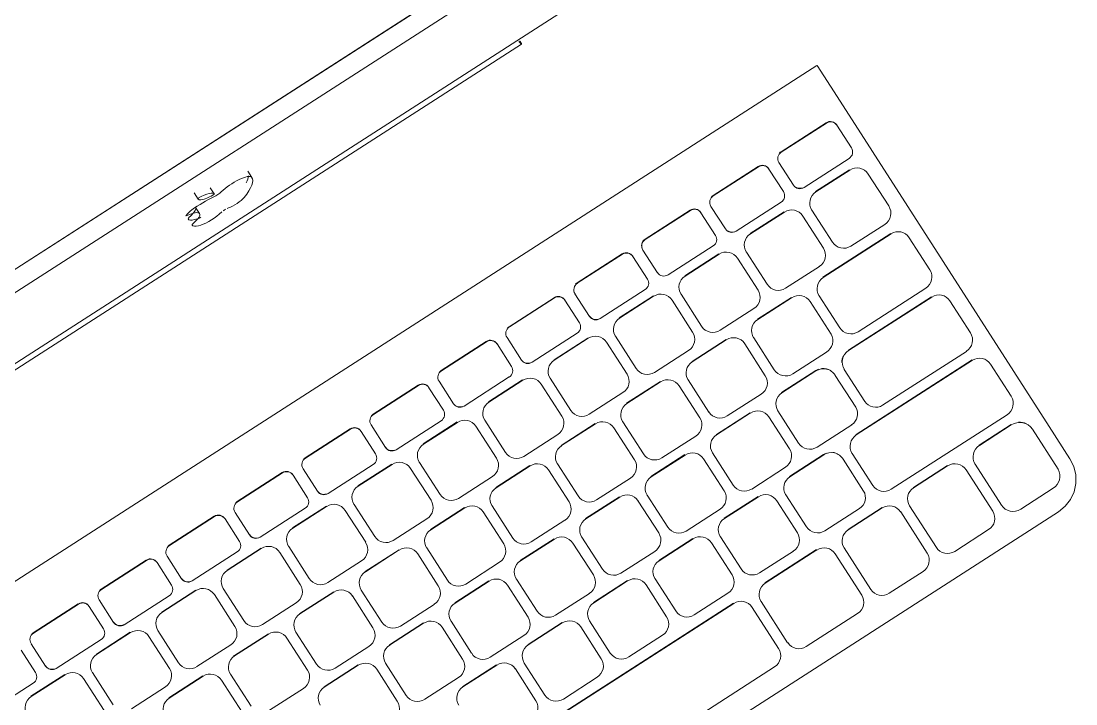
# Model space of a CAD drawing. Header units: metres. Extents: x -71 to 881, y -503 to 661.
# Drawn here: x 188.1695 to 188.4449, y 524.3258 to 524.5041 of the extents above; entities that cross this region are included whole.
import ezdxf

# ---------------------------------------------------------------- set-up
doc = ezdxf.new("R2010")
doc.units = ezdxf.units.M
doc.layers.add('07. Mobiliário', color=51, linetype='Continuous', lineweight=5)

msp = doc.modelspace()

# ---------------------------------------------------------------- linework, layer by layer
at = {"layer": '07. Mobiliário', "lineweight": 5}
for p, q in [((188.43892, 524.60747), (187.99485, 524.32183)), ((187.99485, 524.32183), (188.43892, 524.60747)), ((188.41929, 524.601), (188.00887, 524.337)), ((188.00887, 524.337), (188.41929, 524.601)), ((188.41367, 524.57277), (188.03689, 524.33041)), ((188.30017, 524.49802), (188.15197, 524.4027)), ((188.12501, 524.3302), (188.37732, 524.49249)), ((188.38255, 524.48437), (188.37734, 524.49247)), ((188.43798, 524.39819), (188.38255, 524.48436)), ((188.37972, 524.47753), (188.36795, 524.46996)), ((188.368, 524.46987), (188.37977, 524.47745)), ((188.38253, 524.47686), (188.38632, 524.47096)), ((188.37119, 524.46122), (188.36739, 524.46712)), ((188.38572, 524.46821), (188.37394, 524.46064)), ((188.22868, 524.46488), (188.22973, 524.46326)), ((188.36197, 524.46611), (188.35019, 524.45854)), ((188.35025, 524.45845), (188.36202, 524.46603)), ((188.36478, 524.46544), (188.36857, 524.45954)), ((188.38583, 524.46526), (188.37696, 524.45955)), ((188.37702, 524.45947), (188.38589, 524.46517)), ((188.39065, 524.46423), (188.39071, 524.46414)), ((188.39071, 524.46414), (188.39608, 524.4558)), ((188.21577, 524.4576), (188.21472, 524.45922)), ((188.21887, 524.46056), (188.21992, 524.45894)), ((188.36796, 524.45679), (188.35619, 524.44922)), ((188.21505, 524.45544), (188.21609, 524.45381)), ((188.22193, 524.45426), (188.22123, 524.45365)), ((188.22123, 524.45365), (188.22193, 524.45426)), ((188.34422, 524.45469), (188.33244, 524.44712)), ((188.33249, 524.44704), (188.34427, 524.45461)), ((188.34702, 524.45402), (188.35082, 524.44812)), ((188.35343, 524.4498), (188.34964, 524.4557)), ((188.36876, 524.45427), (188.35989, 524.44857)), ((188.35994, 524.44848), (188.36881, 524.45419)), ((188.37358, 524.45325), (188.37364, 524.45316)), ((188.37364, 524.45316), (188.379, 524.44482)), ((188.37597, 524.45472), (188.37591, 524.4548)), ((188.38136, 524.44633), (188.37597, 524.45472)), ((188.39501, 524.45099), (188.38618, 524.44531)), ((188.3966, 524.44861), (188.37889, 524.43722)), ((188.37895, 524.43714), (188.39665, 524.44852)), ((188.35021, 524.44537), (188.33844, 524.4378)), ((188.40136, 524.44759), (188.40141, 524.44751)), ((188.40141, 524.44751), (188.4068, 524.43913)), ((188.32646, 524.44327), (188.31469, 524.4357)), ((188.31474, 524.43562), (188.32652, 524.44319)), ((188.32927, 524.4426), (188.33307, 524.4367)), ((188.33568, 524.43838), (188.33189, 524.44428)), ((188.35169, 524.44329), (188.34282, 524.43759)), ((188.34287, 524.4375), (188.35174, 524.44321)), ((188.35651, 524.44226), (188.35656, 524.44218)), ((188.35656, 524.44218), (188.36193, 524.43384)), ((188.35889, 524.44373), (188.35884, 524.44382)), ((188.36428, 524.43535), (188.35889, 524.44373)), ((188.37794, 524.44), (188.36911, 524.43432)), ((188.33246, 524.43395), (188.32068, 524.42638)), ((188.40574, 524.43431), (188.38807, 524.42295)), ((188.30871, 524.43185), (188.29694, 524.42428)), ((188.29699, 524.4242), (188.30876, 524.43177)), ((188.31152, 524.43118), (188.3153, 524.42531)), ((188.31793, 524.42697), (188.31413, 524.43287)), ((188.33461, 524.43231), (188.32568, 524.42656)), ((188.32573, 524.42648), (188.33467, 524.43223)), ((188.33944, 524.43128), (188.33949, 524.4312)), ((188.33949, 524.4312), (188.34486, 524.42285)), ((188.34182, 524.43275), (188.34177, 524.43283)), ((188.34721, 524.42437), (188.34182, 524.43275)), ((188.37065, 524.43192), (188.36178, 524.42621)), ((188.36184, 524.42613), (188.37071, 524.43184)), ((188.37788, 524.43232), (188.37783, 524.43241)), ((188.38325, 524.42398), (188.37788, 524.43232)), ((188.40722, 524.43209), (188.38551, 524.41813)), ((188.38556, 524.41804), (188.40727, 524.43201)), ((188.36086, 524.42902), (188.35203, 524.42334)), ((188.37547, 524.43089), (188.37553, 524.43081)), ((188.37553, 524.43081), (188.381, 524.42231)), ((188.41198, 524.43108), (188.41203, 524.43099)), ((188.41203, 524.43099), (188.4174, 524.42266)), ((188.29096, 524.42044), (188.27918, 524.41286)), ((188.27924, 524.41278), (188.29101, 524.42035)), ((188.30016, 524.41557), (188.29638, 524.42145)), ((188.31469, 524.42255), (188.30292, 524.41498)), ((188.31748, 524.42132), (188.30866, 524.41564)), ((188.30871, 524.41556), (188.31754, 524.42124)), ((188.32231, 524.42029), (188.32236, 524.42021)), ((188.32236, 524.42021), (188.32773, 524.41187)), ((188.32469, 524.42176), (188.32464, 524.42185)), ((188.33008, 524.41338), (188.32469, 524.42176)), ((188.35358, 524.42094), (188.34469, 524.41522)), ((188.34474, 524.41514), (188.35363, 524.42085)), ((188.36079, 524.42138), (188.36073, 524.42146)), ((188.36618, 524.413), (188.36079, 524.42138)), ((188.29377, 524.41976), (188.29755, 524.41389)), ((188.3438, 524.41808), (188.3349, 524.41235)), ((188.3584, 524.41991), (188.35846, 524.41983)), ((188.35846, 524.41983), (188.36382, 524.41148)), ((188.37983, 524.41765), (188.371, 524.41197)), ((188.41633, 524.41784), (188.39446, 524.40377)), ((188.41786, 524.4156), (188.38752, 524.39609)), ((188.38757, 524.396), (188.41791, 524.41552)), ((188.42258, 524.41459), (188.42264, 524.41451)), ((188.37701, 524.4128), (188.3681, 524.40707)), ((188.36815, 524.40698), (188.37706, 524.41271)), ((188.38446, 524.41307), (188.38441, 524.41315)), ((188.3898, 524.40477), (188.38446, 524.41307)), ((188.42264, 524.41451), (188.42804, 524.4061)), ((188.28241, 524.40415), (188.27863, 524.41003)), ((188.29694, 524.41114), (188.28517, 524.40356)), ((188.30045, 524.41037), (188.29158, 524.40466)), ((188.29164, 524.40458), (188.30051, 524.41028)), ((188.30528, 524.40934), (188.30533, 524.40926)), ((188.30533, 524.40926), (188.3107, 524.40091)), ((188.30766, 524.41081), (188.30761, 524.41089)), ((188.31305, 524.40243), (188.30766, 524.41081)), ((188.33645, 524.40995), (188.32762, 524.40427)), ((188.32768, 524.40419), (188.3365, 524.40987)), ((188.34369, 524.41038), (188.34364, 524.41047)), ((188.34908, 524.402), (188.34369, 524.41038)), ((188.38199, 524.41174), (188.38205, 524.41165)), ((188.38211, 524.41155), (188.38745, 524.40325)), ((188.27321, 524.40902), (188.26143, 524.40144)), ((188.26148, 524.40136), (188.27326, 524.40893)), ((188.27601, 524.40835), (188.2798, 524.40247)), ((188.32666, 524.40705), (188.31787, 524.4014)), ((188.34131, 524.40891), (188.34136, 524.40883)), ((188.34136, 524.40883), (188.34673, 524.40049)), ((188.36276, 524.40667), (188.35391, 524.40098)), ((188.3599, 524.40182), (188.35105, 524.39613)), ((188.35111, 524.39605), (188.35995, 524.40174)), ((188.36472, 524.4008), (188.36478, 524.40071)), ((188.36711, 524.40227), (188.36705, 524.40235)), ((188.3725, 524.39389), (188.36711, 524.40227)), ((188.42698, 524.40129), (188.3967, 524.38181)), ((188.26466, 524.39273), (188.26088, 524.39861)), ((188.27919, 524.39972), (188.26741, 524.39214)), ((188.28338, 524.39939), (188.27451, 524.39368)), ((188.27457, 524.3936), (188.28343, 524.3993)), ((188.2882, 524.39836), (188.28826, 524.39827)), ((188.28826, 524.39827), (188.29362, 524.38993)), ((188.29059, 524.39983), (188.29053, 524.39991)), ((188.29598, 524.39145), (188.29059, 524.39983)), ((188.31942, 524.399), (188.31055, 524.39329)), ((188.31061, 524.39321), (188.31947, 524.39891)), ((188.32663, 524.39944), (188.32657, 524.39952)), ((188.33202, 524.39106), (188.32663, 524.39944)), ((188.36478, 524.40071), (188.37014, 524.39237)), ((188.38638, 524.39866), (188.37735, 524.39285)), ((188.42801, 524.39871), (188.41966, 524.39334)), ((188.41972, 524.39326), (188.42806, 524.39863)), ((188.44339, 524.38978), (188.43798, 524.39819)), ((188.25545, 524.3976), (188.24368, 524.39002)), ((188.24373, 524.38994), (188.25551, 524.39751)), ((188.25826, 524.39693), (188.26204, 524.39105)), ((188.30963, 524.3961), (188.3008, 524.39042)), ((188.32424, 524.39797), (188.3243, 524.39788)), ((188.3243, 524.39788), (188.32966, 524.38954)), ((188.34567, 524.39571), (188.33684, 524.39003)), ((188.43356, 524.39753), (188.4403, 524.38705)), ((188.34285, 524.39086), (188.33398, 524.38515)), ((188.33403, 524.38507), (188.3429, 524.39077)), ((188.34767, 524.38983), (188.34772, 524.38975)), ((188.35005, 524.3913), (188.35, 524.39138)), ((188.35545, 524.38292), (188.35005, 524.3913)), ((188.37906, 524.39091), (188.37017, 524.38519)), ((188.37022, 524.3851), (188.37911, 524.39082)), ((188.38405, 524.38984), (188.3841, 524.38976)), ((188.38651, 524.39119), (188.38646, 524.39127)), ((188.39188, 524.38284), (188.38651, 524.39119)), ((188.2469, 524.38131), (188.24312, 524.38719)), ((188.26143, 524.3883), (188.24966, 524.38072)), ((188.26631, 524.3884), (188.25744, 524.3827)), ((188.25749, 524.38261), (188.26636, 524.38832)), ((188.27113, 524.38738), (188.27118, 524.38729)), ((188.27118, 524.38729), (188.27655, 524.37895)), ((188.27351, 524.38885), (188.27346, 524.38893)), ((188.27891, 524.38046), (188.27351, 524.38885)), ((188.30235, 524.38801), (188.29348, 524.38231)), ((188.29353, 524.38222), (188.3024, 524.38793)), ((188.30955, 524.38846), (188.3095, 524.38854)), ((188.31494, 524.38007), (188.30955, 524.38846)), ((188.34772, 524.38975), (188.35309, 524.3814)), ((188.36908, 524.38756), (188.36027, 524.38189)), ((188.38415, 524.38967), (188.38949, 524.38137)), ((188.41138, 524.38802), (188.40251, 524.38231)), ((188.40256, 524.38223), (188.41143, 524.38793)), ((188.41864, 524.38838), (188.41858, 524.38846)), ((188.42552, 524.37768), (188.41864, 524.38838)), ((188.2377, 524.38618), (188.22593, 524.37861)), ((188.22598, 524.37852), (188.23775, 524.3861)), ((188.24051, 524.38551), (188.24429, 524.37963)), ((188.29256, 524.38512), (188.28373, 524.37944)), ((188.30717, 524.38699), (188.30722, 524.3869)), ((188.30722, 524.3869), (188.31259, 524.37856)), ((188.3286, 524.38473), (188.31977, 524.37905)), ((188.4162, 524.38699), (188.41625, 524.38691)), ((188.41625, 524.38691), (188.42321, 524.3761)), ((188.439, 524.38207), (188.43051, 524.37661)), ((188.32578, 524.37987), (188.31691, 524.37417)), ((188.31696, 524.37409), (188.32583, 524.37979)), ((188.3306, 524.37885), (188.33065, 524.37876)), ((188.33065, 524.37876), (188.33602, 524.37042)), ((188.33298, 524.38032), (188.33293, 524.3804)), ((188.33837, 524.37194), (188.33298, 524.38032)), ((188.36197, 524.37995), (188.35311, 524.37424)), ((188.35316, 524.37416), (188.36203, 524.37986)), ((188.3668, 524.37892), (188.36685, 524.37884)), ((188.36685, 524.37884), (188.37222, 524.37049)), ((188.36918, 524.38039), (188.36913, 524.38047)), ((188.37457, 524.37201), (188.36918, 524.38039)), ((188.24368, 524.37688), (188.23191, 524.36931)), ((188.24923, 524.37742), (188.24037, 524.37172)), ((188.24042, 524.37163), (188.24929, 524.37734)), ((188.25406, 524.37639), (188.25411, 524.37631)), ((188.25411, 524.37631), (188.25948, 524.36797)), ((188.25644, 524.37786), (188.25639, 524.37795)), ((188.26183, 524.36948), (188.25644, 524.37786)), ((188.28527, 524.37703), (188.27641, 524.37133)), ((188.27646, 524.37124), (188.28533, 524.37695)), ((188.29248, 524.37747), (188.29243, 524.37756)), ((188.29787, 524.36909), (188.29248, 524.37747)), ((188.35203, 524.37659), (188.3432, 524.37091)), ((188.38842, 524.37679), (188.37939, 524.37098)), ((188.3943, 524.37704), (188.38543, 524.37133)), ((188.38549, 524.37125), (188.39436, 524.37696)), ((188.39912, 524.37601), (188.39918, 524.37593)), ((188.40151, 524.37748), (188.40146, 524.37756)), ((188.40849, 524.36663), (188.40151, 524.37748)), ((188.2049, 524.22448), (188.44039, 524.37596)), ((188.21995, 524.37476), (188.20817, 524.36719)), ((188.20823, 524.3671), (188.22, 524.37468)), ((188.22276, 524.37409), (188.22654, 524.36821)), ((188.22915, 524.36989), (188.22537, 524.37577)), ((188.27548, 524.37414), (188.26665, 524.36846)), ((188.2901, 524.376), (188.29015, 524.37592)), ((188.29015, 524.37592), (188.29552, 524.36758)), ((188.31152, 524.37375), (188.30269, 524.36807)), ((188.39918, 524.37593), (188.40611, 524.36516)), ((188.42214, 524.37128), (188.41331, 524.3656)), ((188.3087, 524.36889), (188.29983, 524.36319)), ((188.29989, 524.3631), (188.30876, 524.36881)), ((188.31352, 524.36787), (188.31358, 524.36778)), ((188.31358, 524.36778), (188.31894, 524.35944)), ((188.31591, 524.36933), (188.31586, 524.36942)), ((188.3213, 524.36095), (188.31591, 524.36933)), ((188.3449, 524.36896), (188.33603, 524.36326)), ((188.33609, 524.36318), (188.34496, 524.36888)), ((188.34972, 524.36794), (188.34978, 524.36785)), ((188.34978, 524.36785), (188.35514, 524.35951)), ((188.35211, 524.36941), (188.35205, 524.36949)), ((188.3575, 524.36103), (188.35211, 524.36941)), ((188.22593, 524.36546), (188.21416, 524.35789)), ((188.23216, 524.36644), (188.22329, 524.36073)), ((188.22335, 524.36065), (188.23222, 524.36636)), ((188.23698, 524.36541), (188.23704, 524.36533)), ((188.23704, 524.36533), (188.2424, 524.35699)), ((188.23937, 524.36688), (188.23931, 524.36696)), ((188.24476, 524.3585), (188.23937, 524.36688)), ((188.2682, 524.36605), (188.25933, 524.36034)), ((188.25939, 524.36026), (188.26826, 524.36597)), ((188.27302, 524.36502), (188.27308, 524.36494)), ((188.27541, 524.36649), (188.27535, 524.36657)), ((188.2808, 524.35811), (188.27541, 524.36649)), ((188.33495, 524.36561), (188.32612, 524.35993)), ((188.37115, 524.36568), (188.36232, 524.36)), ((188.37723, 524.36606), (188.36373, 524.35738)), ((188.36379, 524.3573), (188.37728, 524.36598)), ((188.38205, 524.36503), (188.3821, 524.36495)), ((188.38444, 524.3665), (188.38438, 524.36658)), ((188.39139, 524.35569), (188.38444, 524.3665)), ((188.2022, 524.36334), (188.19042, 524.35577)), ((188.19047, 524.35568), (188.20225, 524.36326)), ((188.205, 524.36267), (188.20879, 524.35679)), ((188.2114, 524.35847), (188.20762, 524.36435)), ((188.25841, 524.36315), (188.24958, 524.35747)), ((188.27308, 524.36494), (188.27844, 524.3566)), ((188.29445, 524.36276), (188.28562, 524.35708)), ((188.3821, 524.36495), (188.38901, 524.35421)), ((188.40504, 524.36034), (188.39621, 524.35466)), ((188.29163, 524.35791), (188.28276, 524.35221)), ((188.28281, 524.35212), (188.29168, 524.35783)), ((188.29645, 524.35688), (188.29651, 524.3568)), ((188.29651, 524.3568), (188.30187, 524.34846)), ((188.29884, 524.35835), (188.29878, 524.35844)), ((188.30423, 524.34997), (188.29884, 524.35835)), ((188.32783, 524.35798), (188.31896, 524.35228)), ((188.31901, 524.35219), (188.32788, 524.3579)), ((188.33265, 524.35696), (188.3327, 524.35687)), ((188.3327, 524.35687), (188.33807, 524.34853)), ((188.33503, 524.35842), (188.33498, 524.35851)), ((188.34043, 524.35004), (188.33503, 524.35842)), ((188.20818, 524.35404), (188.1964, 524.34647)), ((188.21509, 524.35546), (188.20622, 524.34975)), ((188.20627, 524.34967), (188.21514, 524.35537)), ((188.21991, 524.35443), (188.21996, 524.35435)), ((188.21996, 524.35435), (188.22533, 524.346)), ((188.22229, 524.3559), (188.22224, 524.35598)), ((188.22769, 524.34752), (188.22229, 524.3559)), ((188.25113, 524.35507), (188.24226, 524.34936)), ((188.24231, 524.34928), (188.25118, 524.35498)), ((188.25595, 524.35404), (188.256, 524.35396)), ((188.25833, 524.35551), (188.25828, 524.35559)), ((188.26373, 524.34713), (188.25833, 524.35551)), ((188.31788, 524.35462), (188.30905, 524.34894)), ((188.35408, 524.3547), (188.34525, 524.34902)), ((188.18444, 524.35192), (188.17267, 524.34435)), ((188.17272, 524.34426), (188.1845, 524.35184)), ((188.18725, 524.35125), (188.19103, 524.34537)), ((188.19365, 524.34705), (188.18987, 524.35293)), ((188.24134, 524.35217), (188.23251, 524.34649)), ((188.256, 524.35396), (188.26137, 524.34561)), ((188.27738, 524.35178), (188.26855, 524.3461)), ((188.35553, 524.3521), (188.27812, 524.30231)), ((188.27817, 524.30222), (188.35558, 524.35202)), ((188.36274, 524.35254), (188.36268, 524.35263)), ((188.36966, 524.34177), (188.36274, 524.35254)), ((188.36035, 524.35107), (188.3604, 524.35099)), ((188.3604, 524.35099), (188.36731, 524.34026)), ((188.38794, 524.3494), (188.37449, 524.34074)), ((188.27456, 524.34693), (188.26569, 524.34122)), ((188.26574, 524.34114), (188.27461, 524.34685)), ((188.27938, 524.3459), (188.27943, 524.34582)), ((188.27943, 524.34582), (188.2848, 524.33748)), ((188.28176, 524.34737), (188.28171, 524.34745)), ((188.28715, 524.33899), (188.28176, 524.34737)), ((188.31076, 524.347), (188.30189, 524.3413)), ((188.30194, 524.34121), (188.31081, 524.34692)), ((188.31558, 524.34597), (188.31563, 524.34589)), ((188.31563, 524.34589), (188.321, 524.33755)), ((188.31796, 524.34744), (188.31791, 524.34753)), ((188.32335, 524.33906), (188.31796, 524.34744)), ((188.19802, 524.34448), (188.18915, 524.33877)), ((188.1892, 524.33869), (188.19807, 524.34439)), ((188.20284, 524.34345), (188.20289, 524.34336)), ((188.20289, 524.34336), (188.20826, 524.33502)), ((188.20522, 524.34492), (188.20517, 524.345)), ((188.21061, 524.33654), (188.20522, 524.34492)), ((188.23406, 524.34409), (188.22519, 524.33838)), ((188.22524, 524.3383), (188.23411, 524.344)), ((188.23888, 524.34306), (188.23893, 524.34297)), ((188.23893, 524.34297), (188.2443, 524.33463)), ((188.24126, 524.34453), (188.24121, 524.34461)), ((188.24665, 524.33615), (188.24126, 524.34453)), ((188.30081, 524.34364), (188.29198, 524.33796)), ((188.33701, 524.34371), (188.32818, 524.33803)), ((188.17589, 524.33564), (188.17211, 524.34151)), ((188.19042, 524.34262), (188.17865, 524.33505)), ((188.22427, 524.34119), (188.21543, 524.33551)), ((188.26031, 524.3408), (188.25148, 524.33512)), ((188.1695, 524.33983), (188.17328, 524.33395)), ((188.25748, 524.33595), (188.24861, 524.33024)), ((188.24867, 524.33016), (188.25754, 524.33586)), ((188.26231, 524.33492), (188.26236, 524.33484)), ((188.26236, 524.33484), (188.26773, 524.32649)), ((188.26469, 524.33639), (188.26464, 524.33647)), ((188.27008, 524.32801), (188.26469, 524.33639)), ((188.29368, 524.33602), (188.28481, 524.33031)), ((188.28487, 524.33023), (188.29374, 524.33594)), ((188.36624, 524.33544), (188.28887, 524.28567)), ((188.2985, 524.33499), (188.29856, 524.33491)), ((188.29856, 524.33491), (188.30392, 524.32657)), ((188.30089, 524.33646), (188.30084, 524.33654)), ((188.30628, 524.32808), (188.30089, 524.33646)), ((188.18094, 524.33349), (188.17207, 524.32779)), ((188.17213, 524.32771), (188.181, 524.33341)), ((188.18576, 524.33247), (188.18582, 524.33238)), ((188.18582, 524.33238), (188.19118, 524.32404)), ((188.18815, 524.33394), (188.18809, 524.33402)), ((188.19354, 524.32556), (188.18815, 524.33394)), ((188.21698, 524.3331), (188.20811, 524.3274)), ((188.20817, 524.32732), (188.21704, 524.33302)), ((188.2218, 524.33208), (188.22186, 524.33199)), ((188.22186, 524.33199), (188.22722, 524.32365)), ((188.22419, 524.33355), (188.22414, 524.33363)), ((188.22958, 524.32516), (188.22419, 524.33355)), ((188.28373, 524.33266), (188.2749, 524.32698)), ((188.31993, 524.33273), (188.3111, 524.32705)), ((188.17267, 524.3312), (188.1609, 524.32363)), ((188.20719, 524.33021), (188.19836, 524.32453)), ((188.24323, 524.32982), (188.2344, 524.32414))]:
    msp.add_line(p, q, dxfattribs=at)
at = {"layer": '07. Mobiliário', "lineweight": 5, "flags": 128}
for points in [[(188.29948, 524.49875), (188.29963, 524.49854), (188.29978, 524.49835), (188.29992, 524.4982), (188.30004, 524.49809), (188.30012, 524.49803), (188.30017, 524.49802)], [(188.30017, 524.49803), (188.30018, 524.49808), (188.30015, 524.49818), (188.30009, 524.49833), (188.29999, 524.49851), (188.29986, 524.49872), (188.29971, 524.49894)], [(188.44339, 524.38978), (188.44439, 524.38777), (188.44491, 524.38559), (188.44493, 524.38335), (188.44446, 524.38116), (188.44351, 524.37914), (188.44213, 524.37737), (188.44039, 524.37596)]]:
    msp.add_lwpolyline(points, dxfattribs=at)
at = {"layer": '07. Mobiliário', "lineweight": 5, "extrusion": (0, 0, -1)}
for centre, major_axis, ratio, start_param, end_param in [((188.38079, 524.47586), (-0.00168, -0.00108), 0.992229, 1.570796, 3.141593), ((188.38085, 524.47578), (0.00168, 0.00108), 0.992229, 4.712389, 6.283185), ((188.36907, 524.4682), (-0.00168, -0.00108), 0.992229, 0, 1.570796), ((188.36902, 524.46829), (0.00168, 0.00108), 0.992229, 4.45059, 4.712389), ((188.38464, 524.46988), (-0.00168, -0.00108), 0.992229, 3.141593, 4.712389), ((188.36304, 524.46444), (-0.00168, -0.00108), 0.992229, 1.570796, 3.141593), ((188.36309, 524.46436), (0.00168, 0.00108), 0.992229, 4.712389, 6.283185), ((188.38776, 524.46225), (-0.00294, -0.00189), 0.992229, 1.570796, 3.141593), ((188.22521, 524.46042), (-0.00448, -0.00288), 0.258819, 0.880902, 3.12674), ((188.22521, 524.46042), (-0.00448, -0.00288), 0.258819, 0.880902, 3.12674), ((188.21228, 524.45203), (-0.01745, -0.01123), 0.258819, 3.12674, 3.813784), ((188.21228, 524.45203), (-0.01745, -0.01123), 0.258819, 3.12674, 3.813784), ((188.21123, 524.45365), (-0.01745, -0.01123), 0.258819, 3.355755, 3.584769), ((188.21123, 524.45365), (-0.01745, -0.01123), 0.258819, 3.355755, 3.584769), ((188.21976, 524.46017), (-0.004, -0.00257), 0.258819, 4.828881, 6.457327), ((188.21976, 524.46017), (-0.004, -0.00257), 0.258819, 4.828881, 6.457327), ((188.21549, 524.45609), (-0.00443, -0.00285), 0.258819, 1.785801, 3.217222), ((188.21549, 524.45609), (-0.00443, -0.00285), 0.258819, 1.785801, 3.217222), ((188.22043, 524.45911), (-0.00177, -0.00114), 0.258819, 4.022495, 5.235988), ((188.22043, 524.45911), (-0.00177, -0.00114), 0.258819, 4.022495, 5.235988), ((188.36689, 524.45846), (-0.00168, -0.00108), 0.992229, 3.141593, 4.712389), ((188.37281, 524.46239), (-0.00168, -0.00108), 0.992229, 4.974188, 6.283185), ((188.37287, 524.4623), (0.00168, 0.00108), 0.992229, 1.570796, 3.141593), ((188.37887, 524.45658), (-0.00291, -0.00187), 0.992229, 0, 1.570796), ((188.21708, 524.45397), (-0.00765, -0.00492), 0.258819, 1.344762, 2.094395), ((188.21708, 524.45397), (-0.00765, -0.00492), 0.258819, 1.344762, 2.094395), ((188.2253, 524.45706), (-0.00276, -0.00177), 0.258819, 3.813784, 5.497787), ((188.2253, 524.45706), (-0.00276, -0.00177), 0.258819, 3.813784, 5.497787), ((188.35132, 524.45678), (0.00168, 0.00108), 0.992229, 3.141593, 4.712389), ((188.35127, 524.45687), (0.00168, 0.00108), 0.992229, 4.45059, 4.712389), ((188.21298, 524.45352), (-0.000421, -0.00027), 0.258819, 5.217424, 6.602911), ((188.21298, 524.45352), (-0.000421, -0.00027), 0.258819, 5.217424, 6.602911), ((188.21519, 524.4545), (-0.00278, -0.00179), 0.258819, 0.55064, 1.344762), ((188.21519, 524.4545), (-0.00278, -0.00179), 0.258819, 0.55064, 1.344762), ((188.21117, 524.45065), (-0.00492, -0.00316), 0.258819, 2.075831, 4.165328), ((188.21117, 524.45065), (-0.00492, -0.00316), 0.258819, 2.075831, 4.165328), ((188.21013, 524.45228), (-0.00492, -0.00316), 0.258819, 3.381767, 4.165328), ((188.21013, 524.45228), (-0.00492, -0.00316), 0.258819, 3.381767, 4.165328), ((188.21869, 524.45326), (-0.00395, -0.00254), 0.258819, 4.18879, 5.666986), ((188.21869, 524.45326), (-0.00395, -0.00254), 0.258819, 4.18879, 5.666986), ((188.22284, 524.4544), (-0.00141, -0.00091), 0.258819, 1.308997, 1.832596), ((188.22284, 524.4544), (-0.00141, -0.00091), 0.258819, 1.308997, 1.832596), ((188.22284, 524.4544), (-0.00141, -0.00091), 0.258819, 2.094395, 2.356194), ((188.22284, 524.4544), (-0.00141, -0.00091), 0.258819, 2.094395, 2.356194), ((188.34529, 524.45302), (-0.00168, -0.00108), 0.992229, 1.570796, 3.141593), ((188.34534, 524.45294), (0.00168, 0.00108), 0.992229, 4.712389, 6.283185), ((188.37069, 524.45127), (0.00294, 0.00189), 0.992229, 4.712389, 6.283185), ((188.39313, 524.45391), (-0.00294, -0.00189), 0.992229, 3.141593, 4.712389), ((188.21394, 524.45293), (-0.000841, -0.000541), 0.258819, 0.241979, 1.023736), ((188.21394, 524.45293), (-0.000841, -0.000541), 0.258819, 0.241979, 1.023736), ((188.2192, 524.45635), (-0.00612, -0.00393), 0.258819, 5.666986, 6.264579), ((188.2192, 524.45635), (-0.00612, -0.00393), 0.258819, 5.666986, 6.264579), ((188.21499, 524.4513), (-0.000841, -0.000541), 0.258819, 6.264579, 7.306921), ((188.21499, 524.4513), (-0.000841, -0.000541), 0.258819, 6.264579, 7.306921), ((188.22024, 524.45472), (-0.00612, -0.00393), 0.258819, 5.666986, 6.264579), ((188.22024, 524.45472), (-0.00612, -0.00393), 0.258819, 5.666986, 6.264579), ((188.21764, 524.45489), (-0.00395, -0.00254), 0.258819, 5.174254, 5.666986), ((188.21764, 524.45489), (-0.00395, -0.00254), 0.258819, 5.174254, 5.666986), ((188.34914, 524.44704), (-0.00168, -0.00108), 0.992229, 3.141593, 4.712389), ((188.35506, 524.45097), (-0.00168, -0.00108), 0.992229, 4.974188, 6.283185), ((188.35512, 524.45089), (0.00168, 0.00108), 0.992229, 1.570796, 3.141593), ((188.3618, 524.4456), (0.00291, 0.00187), 0.992229, 3.141593, 4.712389), ((188.3985, 524.44564), (0.00291, 0.00187), 0.992229, 4.712389, 6.283185), ((188.33351, 524.44545), (0.00168, 0.00108), 0.992229, 3.141593, 4.712389), ((188.33357, 524.44537), (0.00168, 0.00108), 0.992229, 3.141593, 4.712389), ((188.3843, 524.44823), (0.00294, 0.00189), 0.992229, 1.570796, 3.141593), ((188.32754, 524.4416), (-0.00168, -0.00108), 0.992229, 1.570796, 3.141593), ((188.32759, 524.44152), (-0.00168, -0.00108), 0.992229, 1.570796, 3.141593), ((188.35362, 524.44029), (0.00294, 0.00189), 0.992229, 4.712389, 6.283185), ((188.37606, 524.44293), (-0.00294, -0.00189), 0.992229, 3.141593, 4.712389), ((188.33138, 524.43562), (-0.00168, -0.00108), 0.992229, 3.141593, 4.712389), ((188.33736, 524.43947), (0.00168, 0.00108), 0.992229, 1.570796, 3.141593), ((188.34473, 524.43462), (0.00291, 0.00187), 0.992229, 3.141593, 4.712389), ((188.38083, 524.43422), (-0.00294, -0.00189), 0.992229, 0, 1.570796), ((188.40386, 524.43723), (-0.00294, -0.00189), 0.992229, 3.141593, 4.712389), ((188.31582, 524.43395), (-0.00168, -0.00108), 0.992229, 0, 1.570796), ((188.31576, 524.43403), (0.00168, 0.00108), 0.992229, 4.45059, 4.712389), ((188.36723, 524.43724), (0.00294, 0.00189), 0.992229, 1.570796, 3.141593), ((188.30978, 524.43019), (-0.00168, -0.00108), 0.992229, 1.570796, 3.141593), ((188.30984, 524.4301), (0.00168, 0.00108), 0.992229, 4.712389, 6.283185), ((188.33655, 524.42931), (-0.00294, -0.00189), 0.992229, 1.570796, 3.141593), ((188.35899, 524.43194), (-0.00294, -0.00189), 0.992229, 3.141593, 4.712389), ((188.37259, 524.42892), (0.00294, 0.00189), 0.992229, 4.712389, 6.283185), ((188.40913, 524.42913), (0.00291, 0.00187), 0.992229, 4.712389, 6.283185), ((188.31956, 524.42813), (-0.00168, -0.00108), 0.992229, 4.974188, 6.283185), ((188.31961, 524.42805), (-0.00168, -0.00108), 0.992229, 4.712389, 6.283185), ((188.32757, 524.42362), (-0.00288, -0.00185), 0.992229, 0, 1.570796), ((188.36369, 524.42325), (0.00291, 0.00187), 0.992229, 3.141593, 4.712389), ((188.29806, 524.42253), (-0.00168, -0.00108), 0.992229, 0, 1.570796), ((188.29801, 524.42261), (-0.00168, -0.00108), 0.992229, 1.308997, 1.570796), ((188.31362, 524.42422), (-0.00168, -0.00108), 0.992229, 3.141593, 4.712389), ((188.34193, 524.42098), (-0.00292, -0.00188), 0.992229, 3.141593, 4.712389), ((188.35015, 524.42626), (0.00294, 0.00189), 0.992229, 1.570796, 3.141593), ((188.3862, 524.42587), (0.00294, 0.00189), 0.992229, 1.570796, 3.141593), ((188.29203, 524.41877), (-0.00168, -0.00108), 0.992229, 1.570796, 3.141593), ((188.29208, 524.41868), (-0.00168, -0.00108), 0.992229, 1.570796, 3.141593), ((188.31942, 524.41832), (-0.00294, -0.00189), 0.992229, 1.570796, 3.141593), ((188.35551, 524.41793), (0.00294, 0.00189), 0.992229, 4.712389, 6.283185), ((188.37795, 524.42058), (-0.00295, -0.00189), 0.992229, 3.195384, 4.712389), ((188.41445, 524.42076), (-0.00294, -0.00189), 0.992229, 3.141593, 4.712389), ((188.38751, 524.41503), (0.00304, 0.00196), 0.992229, 3.141593, 4.712389), ((188.30179, 524.41673), (-0.00168, -0.00108), 0.992229, 4.974188, 6.283185), ((188.30184, 524.41665), (0.00168, 0.00108), 0.992229, 1.570796, 3.141593), ((188.31057, 524.41268), (0.00291, 0.00187), 0.992229, 3.141593, 4.712389), ((188.3466, 524.41225), (0.00291, 0.00187), 0.992229, 3.141593, 4.712389), ((188.38745, 524.41511), (-0.00304, -0.00196), 0.992229, 0.523599, 1.047198), ((188.41975, 524.41265), (0.00288, 0.00185), 0.992229, 4.712389, 6.283185), ((188.28031, 524.41111), (-0.00168, -0.00108), 0.992229, 0, 1.570796), ((188.28026, 524.41119), (0.00168, 0.00108), 0.992229, 4.45059, 4.712389), ((188.29587, 524.4128), (-0.00168, -0.00108), 0.992229, 3.141593, 4.712389), ((188.32478, 524.40997), (-0.00294, -0.00189), 0.992229, 3.141593, 4.712389), ((188.33302, 524.41527), (0.00294, 0.00189), 0.992229, 1.570796, 3.141593), ((188.36912, 524.41489), (0.00294, 0.00189), 0.992229, 1.570796, 3.141593), ((188.37895, 524.40978), (-0.00304, -0.00196), 0.992229, 1.570796, 1.799859), ((188.379, 524.4097), (-0.00304, -0.00196), 0.992229, 1.570796, 3.174234), ((188.37895, 524.40978), (-0.00304, -0.00196), 0.992229, 2.028921, 2.716109), ((188.27428, 524.40735), (-0.00168, -0.00108), 0.992229, 1.570796, 3.141593), ((188.27433, 524.40726), (0.00168, 0.00108), 0.992229, 4.712389, 6.283185), ((188.30239, 524.40736), (-0.00294, -0.00189), 0.992229, 1.570796, 3.141593), ((188.3384, 524.40692), (0.00297, 0.00191), 0.992229, 4.712389, 6.283185), ((188.36088, 524.40959), (-0.00294, -0.00189), 0.992229, 3.141593, 4.712389), ((188.36999, 524.40412), (-0.00288, -0.00185), 0.992229, 0, 1.570796), ((188.28404, 524.40531), (-0.00168, -0.00108), 0.992229, 4.974188, 6.283185), ((188.28409, 524.40523), (-0.00168, -0.00108), 0.992229, 4.712389, 6.283185), ((188.29349, 524.4017), (0.00291, 0.00187), 0.992229, 3.141593, 4.712389), ((188.32953, 524.40131), (0.00291, 0.00187), 0.992229, 3.141593, 4.712389), ((188.39265, 524.4066), (0.00284, 0.00183), 0.992229, 1.570796, 3.141593), ((188.4251, 524.40421), (-0.00294, -0.00189), 0.992229, 3.141593, 4.712389), ((188.26256, 524.39969), (-0.00168, -0.00108), 0.992229, 0, 1.570796), ((188.2625, 524.39977), (-0.00168, -0.00108), 0.992229, 1.308997, 1.570796), ((188.27811, 524.40139), (-0.00168, -0.00108), 0.992229, 3.141593, 4.712389), ((188.30775, 524.39902), (-0.00294, -0.00189), 0.992229, 3.141593, 4.712389), ((188.31599, 524.40432), (-0.00294, -0.00189), 0.992229, 4.712389, 6.283185), ((188.35203, 524.4039), (0.00294, 0.00189), 0.992229, 1.570796, 3.141593), ((188.36183, 524.39882), (0.00294, 0.00189), 0.992229, 4.712389, 6.283185), ((188.38456, 524.40148), (-0.00285, -0.00183), 0.992229, 3.162325, 4.712389), ((188.28531, 524.39638), (-0.00294, -0.00189), 0.992229, 1.570796, 3.141593), ((188.32135, 524.39599), (0.00294, 0.00189), 0.992229, 4.712389, 6.283185), ((188.34381, 524.39861), (-0.00292, -0.00188), 0.992229, 3.141593, 4.712389), ((188.43023, 524.39527), (0.00339, 0.00218), 0.992229, 4.712389, 6.259195), ((188.43017, 524.39536), (-0.00339, -0.00218), 0.992229, 2.086398, 2.602), ((188.25653, 524.39593), (-0.00168, -0.00108), 0.992229, 1.570796, 3.141593), ((188.25658, 524.39585), (-0.00168, -0.00108), 0.992229, 1.570796, 3.141593), ((188.35296, 524.39317), (-0.00291, -0.00187), 0.992229, 0, 1.570796), ((188.38945, 524.39308), (0.00294, 0.00189), 0.992229, 3.141593, 4.712389), ((188.26629, 524.3939), (-0.00168, -0.00108), 0.992229, 4.974188, 6.283185), ((188.26634, 524.39381), (0.00168, 0.00108), 0.992229, 1.570796, 3.141593), ((188.27642, 524.39071), (-0.00291, -0.00187), 0.992229, 0, 1.570796), ((188.31246, 524.39032), (0.00291, 0.00187), 0.992229, 3.141593, 4.712389), ((188.37546, 524.39579), (0.00297, 0.00191), 0.992229, 1.570796, 3.141593), ((188.42162, 524.3903), (0.00299, 0.00192), 0.992229, 3.141593, 4.712389), ((188.24481, 524.38827), (-0.00168, -0.00108), 0.992229, 0, 1.570796), ((188.24475, 524.38836), (0.00168, 0.00108), 0.992229, 4.45059, 4.712389), ((188.26036, 524.38997), (-0.00168, -0.00108), 0.992229, 3.141593, 4.712389), ((188.29068, 524.38804), (-0.00294, -0.00189), 0.992229, 3.141593, 4.712389), ((188.29892, 524.39334), (0.00294, 0.00189), 0.992229, 1.570796, 3.141593), ((188.33496, 524.39295), (-0.00294, -0.00189), 0.992229, 4.712389, 6.283185), ((188.34478, 524.38785), (0.00294, 0.00189), 0.992229, 4.712389, 6.283185), ((188.3672, 524.39048), (-0.00294, -0.00189), 0.992229, 3.141593, 4.712389), ((188.381, 524.38789), (-0.00304, -0.00196), 0.992229, 1.570796, 1.799354), ((188.38106, 524.3878), (0.00304, 0.00196), 0.992229, 4.712389, 6.312289), ((188.381, 524.38789), (-0.00304, -0.00196), 0.992229, 2.256468, 2.485025), ((188.26824, 524.3854), (-0.00294, -0.00189), 0.992229, 1.570796, 3.141593), ((188.30428, 524.38501), (-0.00294, -0.00189), 0.992229, 1.570796, 3.141593), ((188.32672, 524.38765), (-0.00294, -0.00189), 0.992229, 3.141593, 4.712389), ((188.41331, 524.38501), (-0.00294, -0.00189), 0.992229, 1.570796, 3.141593), ((188.43696, 524.38524), (-0.00319, -0.00205), 0.992229, 3.215943, 4.712389), ((188.23877, 524.38451), (-0.00168, -0.00108), 0.992229, 1.570796, 3.141593), ((188.23883, 524.38443), (0.00168, 0.00108), 0.992229, 4.712389, 6.283185), ((188.33589, 524.38219), (-0.00291, -0.00187), 0.992229, 0, 1.570796), ((188.37206, 524.38224), (0.00288, 0.00185), 0.992229, 3.141593, 4.712389), ((188.25935, 524.37973), (-0.00291, -0.00187), 0.992229, 0, 1.570796), ((188.29539, 524.37934), (-0.00291, -0.00187), 0.992229, 0, 1.570796), ((188.35839, 524.38481), (0.00294, 0.00189), 0.992229, 1.570796, 3.141593), ((188.39482, 524.38474), (0.00294, 0.00189), 0.992229, 1.570796, 3.141593), ((188.40442, 524.37935), (-0.00291, -0.00187), 0.992229, 0, 1.570796), ((188.24261, 524.37855), (-0.00168, -0.00108), 0.992229, 3.141593, 4.712389), ((188.24853, 524.38248), (-0.00168, -0.00108), 0.992229, 4.974188, 6.283185), ((188.24859, 524.38239), (-0.00168, -0.00108), 0.992229, 4.712389, 6.283185), ((188.27361, 524.37706), (-0.00294, -0.00189), 0.992229, 3.141593, 4.712389), ((188.28185, 524.38236), (-0.00294, -0.00189), 0.992229, 4.712389, 6.283185), ((188.31789, 524.38197), (-0.00294, -0.00189), 0.992229, 4.712389, 6.283185), ((188.32771, 524.37687), (0.00294, 0.00189), 0.992229, 4.712389, 6.283185), ((188.35015, 524.37951), (-0.00294, -0.00189), 0.992229, 3.141593, 4.712389), ((188.36391, 524.37694), (-0.00294, -0.00189), 0.992229, 1.570796, 3.141593), ((188.3866, 524.37961), (-0.00285, -0.00183), 0.992229, 3.166106, 4.712389), ((188.22705, 524.37685), (-0.00168, -0.00108), 0.992229, 0, 1.570796), ((188.227, 524.37694), (-0.00168, -0.00108), 0.992229, 1.308997, 1.570796), ((188.25117, 524.37442), (-0.00294, -0.00189), 0.992229, 1.570796, 3.141593), ((188.28721, 524.37403), (-0.00294, -0.00189), 0.992229, 1.570796, 3.141593), ((188.30965, 524.37667), (-0.00294, -0.00189), 0.992229, 3.141593, 4.712389), ((188.39623, 524.37403), (0.00294, 0.00189), 0.992229, 4.712389, 6.283185), ((188.42026, 524.3742), (-0.00294, -0.00189), 0.992229, 3.141593, 4.712389), ((188.42857, 524.37964), (0.00305, 0.00196), 0.992229, 1.570796, 3.141593), ((188.22102, 524.37309), (-0.00168, -0.00108), 0.992229, 1.570796, 3.141593), ((188.22107, 524.37301), (0.00168, 0.00108), 0.992229, 4.712389, 6.283185), ((188.31881, 524.3712), (0.00291, 0.00187), 0.992229, 3.141593, 4.712389), ((188.35501, 524.37128), (-0.00291, -0.00187), 0.992229, 0, 1.570796), ((188.24227, 524.36875), (-0.00291, -0.00187), 0.992229, 0, 1.570796), ((188.27831, 524.36836), (0.00291, 0.00187), 0.992229, 3.141593, 4.712389), ((188.34132, 524.37383), (0.00294, 0.00189), 0.992229, 1.570796, 3.141593), ((188.37752, 524.3739), (0.00294, 0.00189), 0.992229, 1.570796, 3.141593), ((188.38734, 524.36837), (0.00291, 0.00187), 0.992229, 3.141593, 4.712389), ((188.22486, 524.36713), (-0.00168, -0.00108), 0.992229, 3.141593, 4.712389), ((188.23078, 524.37106), (-0.00168, -0.00108), 0.992229, 4.974188, 6.283185), ((188.23083, 524.37097), (0.00168, 0.00108), 0.992229, 1.570796, 3.141593), ((188.25653, 524.36607), (-0.00294, -0.00189), 0.992229, 3.141593, 4.712389), ((188.26478, 524.37138), (0.00294, 0.00189), 0.992229, 1.570796, 3.141593), ((188.30082, 524.37099), (0.00294, 0.00189), 0.992229, 1.570796, 3.141593), ((188.31063, 524.36589), (-0.00294, -0.00189), 0.992229, 1.570796, 3.141593), ((188.33307, 524.36853), (-0.00294, -0.00189), 0.992229, 3.141593, 4.712389), ((188.34683, 524.36596), (0.00294, 0.00189), 0.992229, 4.712389, 6.283185), ((188.36927, 524.3686), (-0.00294, -0.00189), 0.992229, 3.141593, 4.712389), ((188.2093, 524.36543), (-0.00168, -0.00108), 0.992229, 0, 1.570796), ((188.20925, 524.36552), (-0.00168, -0.00108), 0.992229, 1.308997, 1.570796), ((188.23409, 524.36344), (0.00294, 0.00189), 0.992229, 4.712389, 6.283185), ((188.27013, 524.36305), (-0.00294, -0.00189), 0.992229, 1.570796, 3.141593), ((188.29257, 524.36568), (-0.00294, -0.00189), 0.992229, 3.141593, 4.712389), ((188.37916, 524.36305), (0.00294, 0.00189), 0.992229, 4.712389, 6.283185), ((188.40316, 524.36326), (0.00294, 0.00189), 0.992229, 0, 1.570796), ((188.41143, 524.36852), (0.00294, 0.00189), 0.992229, 1.570796, 3.141593), ((188.20327, 524.36167), (0.00168, 0.00108), 0.992229, 4.712389, 6.283185), ((188.20332, 524.36159), (-0.00168, -0.00108), 0.992229, 1.570796, 3.141593), ((188.30174, 524.36022), (0.00291, 0.00187), 0.992229, 3.141593, 4.712389), ((188.33794, 524.36029), (-0.00291, -0.00187), 0.992229, 0, 1.570796), ((188.2252, 524.35777), (-0.00291, -0.00187), 0.992229, 0, 1.570796), ((188.26124, 524.35738), (-0.00291, -0.00187), 0.992229, 0, 1.570796), ((188.32424, 524.36285), (0.00294, 0.00189), 0.992229, 1.570796, 3.141593), ((188.3522, 524.35762), (-0.00294, -0.00189), 0.992229, 3.141593, 4.712389), ((188.36044, 524.36292), (-0.00294, -0.00189), 0.992229, 4.712389, 6.283185), ((188.2071, 524.35571), (-0.00168, -0.00108), 0.992229, 3.141593, 4.712389), ((188.21303, 524.35964), (-0.00168, -0.00108), 0.992229, 4.974188, 6.283185), ((188.21308, 524.35956), (0.00168, 0.00108), 0.992229, 1.570796, 3.141593), ((188.23946, 524.35509), (-0.00294, -0.00189), 0.992229, 3.141593, 4.712389), ((188.2477, 524.36039), (0.00294, 0.00189), 0.992229, 1.570796, 3.141593), ((188.28374, 524.36), (0.00294, 0.00189), 0.992229, 1.570796, 3.141593), ((188.29356, 524.35491), (-0.00294, -0.00189), 0.992229, 1.570796, 3.141593), ((188.316, 524.35755), (-0.00294, -0.00189), 0.992229, 3.141593, 4.712389), ((188.32976, 524.35498), (0.00294, 0.00189), 0.992229, 4.712389, 6.283185), ((188.36564, 524.35441), (-0.00291, -0.00187), 0.992229, 0, 1.570796), ((188.19155, 524.35401), (-0.00168, -0.00108), 0.992229, 0, 1.570796), ((188.19149, 524.3541), (0.00168, 0.00108), 0.992229, 4.45059, 4.712389), ((188.21702, 524.35245), (0.00294, 0.00189), 0.992229, 4.712389, 6.283185), ((188.25306, 524.35206), (-0.00294, -0.00189), 0.992229, 1.570796, 3.141593), ((188.2755, 524.3547), (-0.00294, -0.00189), 0.992229, 3.141593, 4.712389), ((188.38606, 524.35232), (-0.00294, -0.00189), 0.992229, 3.141593, 4.712389), ((188.39433, 524.35758), (0.00294, 0.00189), 0.992229, 1.570796, 3.141593), ((188.18552, 524.35025), (-0.00168, -0.00108), 0.992229, 1.570796, 3.141593), ((188.18557, 524.35017), (0.00168, 0.00108), 0.992229, 4.712389, 6.283185), ((188.28467, 524.34924), (0.00291, 0.00187), 0.992229, 3.141593, 4.712389), ((188.32087, 524.34931), (0.00291, 0.00187), 0.992229, 3.141593, 4.712389), ((188.35746, 524.3491), (-0.00294, -0.00189), 0.992229, 1.570796, 3.141593), ((188.20813, 524.34679), (-0.00291, -0.00187), 0.992229, 0, 1.570796), ((188.24417, 524.3464), (-0.00291, -0.00187), 0.992229, 0, 1.570796), ((188.30717, 524.35187), (0.00294, 0.00189), 0.992229, 1.570796, 3.141593), ((188.33513, 524.34664), (-0.00294, -0.00189), 0.992229, 3.141593, 4.712389), ((188.34337, 524.35194), (-0.00294, -0.00189), 0.992229, 4.712389, 6.283185), ((188.19528, 524.34822), (-0.00168, -0.00108), 0.992229, 4.974188, 6.283185), ((188.19533, 524.34814), (0.00168, 0.00108), 0.992229, 1.570796, 3.141593), ((188.22239, 524.34411), (-0.00294, -0.00189), 0.992229, 3.141593, 4.712389), ((188.23063, 524.34941), (-0.00294, -0.00189), 0.992229, 4.712389, 6.283185), ((188.26667, 524.34902), (0.00294, 0.00189), 0.992229, 1.570796, 3.141593), ((188.27649, 524.34392), (0.00294, 0.00189), 0.992229, 4.712389, 6.283185), ((188.29893, 524.34656), (-0.00294, -0.00189), 0.992229, 3.141593, 4.712389), ((188.31269, 524.344), (-0.00294, -0.00189), 0.992229, 1.570796, 3.141593), ((188.1738, 524.3426), (-0.00168, -0.00108), 0.992229, 0, 1.570796), ((188.17374, 524.34268), (0.00168, 0.00108), 0.992229, 4.45059, 4.712389), ((188.18935, 524.34429), (-0.00168, -0.00108), 0.992229, 3.141593, 4.712389), ((188.19995, 524.34147), (-0.00294, -0.00189), 0.992229, 1.570796, 3.141593), ((188.23599, 524.34108), (-0.00294, -0.00189), 0.992229, 1.570796, 3.141593), ((188.25843, 524.34372), (-0.00294, -0.00189), 0.992229, 3.141593, 4.712389), ((188.2676, 524.33826), (-0.00291, -0.00187), 0.992229, 0, 1.570796), ((188.30379, 524.33833), (-0.00291, -0.00187), 0.992229, 0, 1.570796), ((188.36437, 524.33836), (-0.00294, -0.00189), 0.992229, 3.141593, 4.712389), ((188.37261, 524.34367), (-0.00294, -0.00189), 0.992229, 4.712389, 6.283185), ((188.19105, 524.3358), (0.00291, 0.00187), 0.992229, 3.141593, 4.712389), ((188.22709, 524.33541), (-0.00291, -0.00187), 0.992229, 0, 1.570796), ((188.22704, 524.3355), (-0.00291, -0.00187), 0.992229, 1.490664, 1.570796), ((188.28186, 524.33558), (-0.00294, -0.00189), 0.992229, 3.141593, 4.712389), ((188.2901, 524.34088), (0.00294, 0.00189), 0.992229, 1.570796, 3.141593), ((188.31805, 524.33565), (-0.00294, -0.00189), 0.992229, 3.141593, 4.712389), ((188.3263, 524.34096), (-0.00294, -0.00189), 0.992229, 4.712389, 6.283185), ((188.17752, 524.3368), (-0.00168, -0.00108), 0.992229, 4.974188, 6.283185), ((188.17758, 524.33672), (0.00168, 0.00108), 0.992229, 1.570796, 3.141593), ((188.20531, 524.33313), (-0.00294, -0.00189), 0.992229, 3.141593, 4.712389), ((188.21356, 524.33843), (0.00294, 0.00189), 0.992229, 1.570796, 3.141593), ((188.2496, 524.33804), (-0.00294, -0.00189), 0.992229, 4.712389, 6.283185), ((188.25942, 524.33294), (-0.00294, -0.00189), 0.992229, 1.570796, 3.141593), ((188.29561, 524.33301), (-0.00294, -0.00189), 0.992229, 1.570796, 3.141593), ((188.1716, 524.33287), (-0.00168, -0.00108), 0.992229, 3.141593, 4.712389), ((188.18287, 524.33049), (0.00294, 0.00189), 0.992229, 4.712389, 6.283185), ((188.21891, 524.3301), (0.00294, 0.00189), 0.992229, 4.712389, 6.283185), ((188.24135, 524.33274), (-0.00294, -0.00189), 0.992229, 3.141593, 4.712389), ((188.25052, 524.32728), (-0.00291, -0.00187), 0.992229, 0, 1.570796), ((188.28672, 524.32735), (-0.00291, -0.00187), 0.992229, 0, 1.570796), ((188.17398, 524.32482), (0.00291, 0.00187), 0.992229, 3.141593, 4.712389), ((188.21002, 524.32443), (0.00291, 0.00187), 0.992229, 3.141593, 4.712389), ((188.26478, 524.3246), (-0.00294, -0.00189), 0.992229, 3.141593, 4.712389), ((188.27302, 524.3299), (0.00294, 0.00189), 0.992229, 1.570796, 3.141593), ((188.30098, 524.32467), (-0.00294, -0.00189), 0.992229, 3.141593, 4.712389), ((188.30922, 524.32997), (0.00294, 0.00189), 0.992229, 1.570796, 3.141593)]:
    msp.add_ellipse(centre, major_axis=major_axis, ratio=ratio, start_param=start_param, end_param=end_param, dxfattribs=at)

doc.saveas('drawing.dxf')
